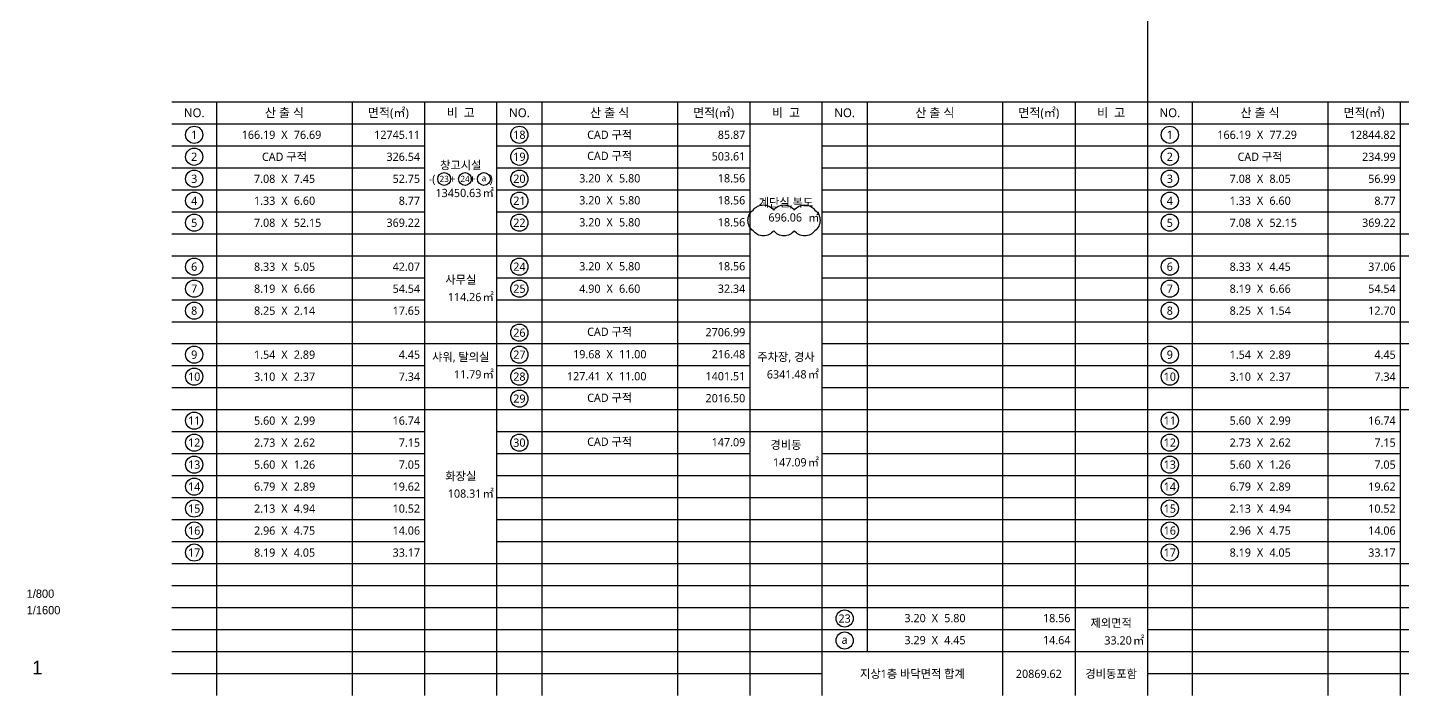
# Model space of a CAD drawing. Header units: millimetres. Extents: x 6000 to 1943854, y 3300 to 446500.
# Drawn here: x 620807 to 1021067, y 3300 to 197714 of the extents above; entities that cross this region are included whole.
import ezdxf
from ezdxf.enums import TextEntityAlignment as Align

# ---------------------------------------------------------------- set-up
doc = ezdxf.new("R2010")
doc.units = ezdxf.units.MM
for name, color, linetype in [('AREALINE', 1, 'Continuous'), ('AREATEXT', 7, 'Continuous'), ('TEXT', 3, 'Continuous'), ('TEXT-기입', 6, 'Continuous'), ('TEXT-주', 7, 'Continuous')]:
    doc.layers.add(name, color=color, linetype=linetype)
doc.layers.add('REV', color=1, linetype='Continuous', plot=False)
doc.styles.add('CGS', font='cgse', dxfattribs={"bigfont": 'cgs'})
doc.styles.add('나눔바른고딕', font='NanumBarunGothic.ttf')

msp = doc.modelspace()

# ---------------------------------------------------------------- linework, layer by layer
at = {"layer": 'AREALINE', "color": 251, "ltscale": 1000}
for p, q in [((675866.7, 176100), (675866.7, 3300)), ((715333.3, 176100), (715333.3, 3300)), ((736400, 176100), (736400, 3300)), ((770533.3, 176100), (770533.3, 3300)), ((810000, 176100), (810000, 3300)), ((831066.7, 176100), (831066.7, 3300)), ((865200, 176100), (865200, 16100)), ((904666.7, 176100), (904666.7, 3300)), ((925733.3, 176100), (925733.3, 3300)), ((959866.7, 176100), (959866.7, 3300)), ((999333.3, 176100), (999333.3, 3300)), ((1020400, 176100), (1020400, 3300))]:
    msp.add_line(p, q, dxfattribs=at)
for points in [[(662800, 163300), (736400, 163300)], [(757466.7, 163300), (831066.7, 163300)], [(852133.3, 163300), (946800, 163300)], [(946800, 163300), (1020400, 163300)], [(662800, 156900), (736400, 156900)], [(757466.7, 156900), (831066.7, 156900)], [(852133.3, 156900), (946800, 156900)], [(946800, 156900), (1020400, 156900)], [(662800, 150500), (736400, 150500)], [(757466.7, 150500), (831066.7, 150500)], [(852133.3, 150500), (946800, 150500)], [(946800, 150500), (1020400, 150500)], [(662800, 144100), (736400, 144100)], [(757466.7, 144100), (831066.7, 144100)], [(852133.3, 144100), (946800, 144100)], [(946800, 144100), (1020400, 144100)], [(662800, 137700), (757466.7, 137700)], [(757466.7, 137700), (831066.7, 137700)], [(852133.3, 137700), (946800, 137700)], [(946800, 137700), (1041466.7, 137700)], [(662800, 131300), (757466.7, 131300)], [(757466.7, 131300), (831066.7, 131300)], [(852133.3, 131300), (946800, 131300)], [(946800, 131300), (1041466.7, 131300)], [(662800, 124900), (736400, 124900)], [(757466.7, 124900), (831066.7, 124900)], [(852133.3, 124900), (946800, 124900)], [(946800, 124900), (1020400, 124900)], [(662800, 118500), (736400, 118500)], [(757466.7, 118500), (852133.3, 118500)], [(852133.3, 118500), (946800, 118500)], [(946800, 118500), (1020400, 118500)], [(662800, 112100), (757466.7, 112100)], [(757466.7, 112100), (852133.3, 112100)], [(852133.3, 112100), (946800, 112100)], [(946800, 112100), (1041466.7, 112100)], [(662800, 105700), (757466.7, 105700)], [(757466.7, 105700), (831066.7, 105700)], [(852133.3, 105700), (946800, 105700)], [(946800, 105700), (1041466.7, 105700)], [(662800, 99300), (736400, 99300)], [(757466.7, 99300), (831066.7, 99300)], [(852133.3, 99300), (946800, 99300)], [(946800, 99300), (1020400, 99300)], [(662800, 92900), (757466.7, 92900)], [(757466.7, 92900), (831066.7, 92900)], [(852133.3, 92900), (946800, 92900)], [(946800, 92900), (1041466.7, 92900)], [(662800, 86500), (757466.7, 86500)], [(757466.7, 86500), (852133.3, 86500)], [(852133.3, 86500), (946800, 86500)], [(946800, 86500), (1041466.7, 86500)], [(662800, 80100), (736400, 80100)], [(757466.7, 80100), (852133.3, 80100)], [(852133.3, 80100), (946800, 80100)], [(946800, 80100), (1020400, 80100)], [(662800, 73700), (736400, 73700)], [(757466.7, 73700), (831066.7, 73700)], [(852133.3, 73700), (946800, 73700)], [(946800, 73700), (1020400, 73700)], [(662800, 67300), (736400, 67300)], [(757466.7, 67300), (852133.3, 67300)], [(852133.3, 67300), (946800, 67300)], [(946800, 67300), (1020400, 67300)], [(662800, 60900), (736400, 60900)], [(757466.7, 60900), (852133.3, 60900)], [(852133.3, 60900), (946800, 60900)], [(946800, 60900), (1020400, 60900)], [(662800, 54500), (736400, 54500)], [(757466.7, 54500), (852133.3, 54500)], [(852133.3, 54500), (946800, 54500)], [(946800, 54500), (1020400, 54500)], [(662800, 48100), (736400, 48100)], [(757466.7, 48100), (852133.3, 48100)], [(852133.3, 48100), (946800, 48100)], [(946800, 48100), (1020400, 48100)], [(662800, 41700), (757466.7, 41700)], [(757466.7, 41700), (852133.3, 41700)], [(852133.3, 41700), (946800, 41700)], [(946800, 41700), (1041466.7, 41700)], [(662800, 35300), (757466.7, 35300)], [(757466.7, 35300), (852133.3, 35300)], [(852133.3, 35300), (946800, 35300)], [(946800, 35300), (1041466.7, 35300)], [(662800, 28900), (757466.7, 28900)], [(757466.7, 28900), (852133.3, 28900)], [(852133.3, 28900), (946800, 28900)], [(946800, 28900), (1041466.7, 28900)], [(662800, 22500), (757466.7, 22500)], [(757466.7, 22500), (852133.3, 22500)], [(852133.3, 22500), (925733.3, 22500)], [(946800, 22500), (1041466.7, 22500)], [(662800, 16100), (1230800, 16100)], [(662800, 16100), (757466.7, 16100)], [(757466.7, 16100), (852133.3, 16100)], [(852133.3, 16100), (946800, 16100)], [(946800, 16100), (1041466.7, 16100)], [(662800, 9700), (757466.7, 9700)], [(757466.7, 9700), (852133.3, 9700)], [(946800, 9700), (1041466.7, 9700)]]:
    msp.add_lwpolyline(points, dxfattribs=at)
at = {"layer": 'AREALINE'}
for centre, radius in [((669333.3, 166500), 2500), ((764000, 166500), 2500), ((953333.3, 166500), 2500), ((669333.3, 160100), 2500), ((764000, 160100), 2500), ((953333.3, 160100), 2500), ((669333.3, 153700), 2500), ((764000, 153700), 2500), ((953333.3, 153700), 2500), ((742111.9, 153641), 1875), ((748174.3, 153641), 1875), ((753671.3, 153641), 1875), ((669333.3, 147300), 2500), ((764000, 147300), 2500), ((953333.3, 147300), 2500), ((669333.3, 140900), 2500), ((764000, 140900), 2500), ((953333.3, 140900), 2500), ((669333.3, 128100), 2500), ((764000, 128100), 2500), ((953333.3, 128100), 2500), ((669333.3, 121700), 2500), ((764000, 121700), 2500), ((953333.3, 121700), 2500), ((669333.3, 115300), 2500), ((953333.3, 115300), 2500), ((764000, 108900), 2500), ((669333.3, 102500), 2500), ((764000, 102500), 2500), ((953333.3, 102500), 2500), ((669333.3, 96100), 2500), ((764000, 96100), 2500), ((953333.3, 96100), 2500), ((764000, 89700), 2500), ((669333.3, 83300), 2500), ((953333.3, 83300), 2500), ((669333.3, 76900), 2500), ((764000, 76900), 2500), ((953333.3, 76900), 2500), ((669333.3, 70500), 2500), ((953333.3, 70500), 2500), ((669333.3, 64100), 2500), ((953333.3, 64100), 2500), ((669333.3, 57700), 2500), ((953333.3, 57700), 2500), ((669333.3, 51300), 2500), ((953333.3, 51300), 2500), ((669333.3, 44900), 2500), ((953333.3, 44900), 2500), ((858666.7, 25700), 2500), ((858666.7, 19300), 2500)]:
    msp.add_circle(centre, radius, dxfattribs=at)
at = {"layer": 'REV'}
msp.add_lwpolyline([(850026.3, 138580.6, -0.5), (844026.3, 138580.6, -0.5), (838026.3, 138580.6, -0.5), (832026.3, 138580.6, -0.5), (832026.3, 144580.6, -0.5), (838026.3, 144580.6, -0.5), (844026.3, 144580.6, -0.5), (850026.3, 144580.6, -0.5), (850026.3, 138580.6, -2)], format="xyb", dxfattribs=at)
at = {"layer": 'TEXT-주', "ltscale": 1000}
for p, q in [((946800, 446500), (946800, 3300)), ((757466.7, 3300), (757466.7, 176100)), ((852133.3, 3300), (852133.3, 176100))]:
    msp.add_line(p, q, dxfattribs=at)
for points in [[(662800, 176100), (946800, 176100)], [(946800, 176100), (1230800, 176100)], [(662800, 169700), (946800, 169700)], [(946800, 169700), (1230800, 169700)]]:
    msp.add_lwpolyline(points, dxfattribs=at)

# ---------------------------------------------------------------- texts
at = {"layer": 'AREATEXT', "style": '나눔바른고딕'}
for s, height, p in [('1', 2400, (669333.3, 166500)), ('18', 2400, (764000, 166500)), ('1', 2400, (953333.3, 166500)), ('2', 2400, (669333.3, 160100)), ('19', 2400, (764000, 160100)), ('2', 2400, (953333.3, 160100)), ('3', 2400, (669333.3, 153700)), ('23', 1800, (742111.9, 153641)), ('24', 1800, (748174.3, 153641)), ('a', 1800, (753671.3, 153888.8)), ('20', 2400, (764000, 153700)), ('3', 2400, (953333.3, 153700)), ('4', 2400, (669333.3, 147300)), ('21', 2400, (764000, 147300)), ('4', 2400, (953333.3, 147300)), ('5', 2400, (669333.3, 140900)), ('22', 2400, (764000, 140900)), ('5', 2400, (953333.3, 140900)), ('6', 2400, (669333.3, 128100)), ('24', 2400, (764000, 128100)), ('6', 2400, (953333.3, 128100)), ('7', 2400, (669333.3, 121700)), ('25', 2400, (764000, 121700)), ('7', 2400, (953333.3, 121700)), ('8', 2400, (669333.3, 115300)), ('8', 2400, (953333.3, 115300)), ('26', 2400, (764000, 108900)), ('9', 2400, (669333.3, 102500)), ('27', 2400, (764000, 102500)), ('9', 2400, (953333.3, 102500)), ('10', 2400, (669333.3, 96100)), ('28', 2400, (764000, 96100)), ('10', 2400, (953333.3, 96100)), ('29', 2400, (764000, 89700)), ('11', 2400, (669333.3, 83300)), ('11', 2400, (953333.3, 83300)), ('12', 2400, (669333.3, 76900)), ('30', 2400, (764000, 76900)), ('12', 2400, (953333.3, 76900)), ('13', 2400, (669333.3, 70500)), ('13', 2400, (953333.3, 70500)), ('14', 2400, (669333.3, 64100)), ('14', 2400, (953333.3, 64100)), ('15', 2400, (669333.3, 57700)), ('15', 2400, (953333.3, 57700)), ('16', 2400, (669333.3, 51300)), ('16', 2400, (953333.3, 51300)), ('17', 2400, (669333.3, 44900)), ('17', 2400, (953333.3, 44900)), ('23', 2400, (858666.7, 25700)), ('a', 2400, (858666.7, 19525.5))]:
    msp.add_text(s, height=height, dxfattribs=at).set_placement(p, align=Align.MIDDLE_CENTER)
at = {"layer": 'TEXT', "style": '나눔바른고딕'}
for s, p in [('창고시설', (746933.3, 157641)), ('-(     +     +     )', (746933.3, 153641)), ('㎡', (754931.8, 149600)), ('계단실,복도', (841600, 146758.5)), ('㎡', (849702, 142441.5)), ('사무실', (746933.3, 124331.3)), ('㎡', (754931.8, 119268.7)), ('샤워, 탈의실', (746933.3, 101831.3)), ('주차장, 경사', (841600, 101831.3)), ('㎡', (754931.8, 96768.7)), ('㎡', (849598.4, 96768.7)), ('경비동', (841600, 76231.3)), ('㎡', (849598.4, 71168.7)), ('화장실', (746933.3, 67131.3)), ('㎡', (754931.8, 62068.7)), ('제외면적', (936266.7, 24400.7)), ('㎡', (944265.1, 19338.2))]:
    msp.add_text(s, height=2400, dxfattribs=at).set_placement(p, align=Align.MIDDLE_CENTER)
at = {"layer": 'TEXT-기입', "ltscale": 1000, "style": '나눔바른고딕'}
for s, p in [('166.19', (692949.2, 166500)), ('12745.11', (735082.5, 166500)), ('85.87', (829749.2, 166500)), ('166.19', (976949.2, 166500)), ('12844.82', (1019082.5, 166500)), ('326.54', (735082.5, 160100)), ('503.61', (829749.2, 160219.8)), ('234.99', (1019082.5, 160100)), ('7.08', (692949.2, 153700)), ('52.75', (735082.5, 153700)), ('3.20', (787615.9, 153819.8)), ('18.56', (829749.2, 153823.2)), ('7.08', (976949.2, 153700)), ('56.99', (1019082.5, 153700)), ('1.33', (692949.2, 147300)), ('8.77', (735082.5, 147300)), ('3.20', (787615.9, 147419.8)), ('18.56', (829749.2, 147423.2)), ('1.33', (976949.2, 147300)), ('8.77', (1019082.5, 147300)), ('7.08', (692949.2, 140900)), ('369.22', (735082.5, 140900)), ('3.20', (787615.9, 141019.8)), ('18.56', (829749.2, 141023.2)), ('7.08', (976949.2, 140900)), ('369.22', (1019082.5, 140900)), ('8.33', (692949.2, 128100)), ('42.07', (735082.5, 128100)), ('3.20', (787615.9, 128219.8)), ('18.56', (829749.2, 128223.2)), ('8.33', (976949.2, 128100)), ('37.06', (1019082.5, 128100)), ('8.19', (692949.2, 121700)), ('54.54', (735082.5, 121700)), ('114.26', (752932.8, 119268.7)), ('4.90', (787615.9, 121700)), ('32.34', (829749.2, 121700)), ('8.19', (976949.2, 121700)), ('54.54', (1019082.5, 121700)), ('8.25', (692949.2, 115300)), ('17.65', (735082.5, 115300)), ('8.25', (976949.2, 115300)), ('12.70', (1019082.5, 115300)), ('2706.99', (829749.2, 109023.2)), ('1.54', (692949.2, 102500)), ('4.45', (735082.5, 102500)), ('19.68', (787615.9, 102619.8)), ('216.48', (829749.2, 102623.2)), ('1.54', (976949.2, 102500)), ('4.45', (1019082.5, 102500)), ('3.10', (692949.2, 96100)), ('7.34', (735082.5, 96100)), ('11.79', (752932.8, 96768.7)), ('127.41', (787615.9, 96219.8)), ('1401.51', (829749.2, 96223.2)), ('6341.48', (847599.5, 96768.7)), ('3.10', (976949.2, 96100)), ('7.34', (1019082.5, 96100)), ('2016.50', (829749.2, 89823.2)), ('5.60', (692949.2, 83300)), ('16.74', (735082.5, 83300)), ('5.60', (976949.2, 83300)), ('16.74', (1019082.5, 83300)), ('2.73', (692949.2, 76900)), ('7.15', (735082.5, 76900)), ('147.09', (829749.2, 77023.2)), ('2.73', (976949.2, 76900)), ('7.15', (1019082.5, 76900)), ('147.09', (847599.5, 71168.7)), ('5.60', (692949.2, 70500)), ('7.05', (735082.5, 70500)), ('5.60', (976949.2, 70500)), ('7.05', (1019082.5, 70500)), ('6.79', (692949.2, 64100)), ('19.62', (735082.5, 64100)), ('6.79', (976949.2, 64100)), ('19.62', (1019082.5, 64100)), ('108.31', (752932.8, 62068.7)), ('2.13', (692949.2, 57700)), ('10.52', (735082.5, 57700)), ('2.13', (976949.2, 57700)), ('10.52', (1019082.5, 57700)), ('2.96', (692949.2, 51300)), ('14.06', (735082.5, 51300)), ('2.96', (976949.2, 51300)), ('14.06', (1019082.5, 51300)), ('8.19', (692949.2, 44900)), ('33.17', (735082.5, 44900)), ('8.19', (976949.2, 44900)), ('33.17', (1019082.5, 44900)), ('3.20', (882282.6, 25819.8)), ('18.56', (924415.8, 25823.2)), ('3.29', (882282.6, 19419.8)), ('14.64', (924415.8, 19423.2)), ('33.20', (942266.1, 19338.2))]:
    msp.add_text(s, height=2400, dxfattribs=at).set_placement(p, align=Align.MIDDLE_RIGHT)
for s, p in [('X', (695600, 166500)), ('CAD 구적', (790266.7, 166500)), ('X', (979600, 166500)), ('CAD 구적', (695600, 160100)), ('CAD 구적', (790266.7, 160356.3)), ('CAD 구적', (979600, 160100)), ('X', (695600, 153700)), ('X', (790266.7, 153819.8)), ('X', (979600, 153700)), ('X', (695600, 147300)), ('X', (790266.7, 147419.8)), ('X', (979600, 147300)), ('X', (695600, 140900)), ('X', (790266.7, 141019.8)), ('696.06', (841386.8, 142441.5)), ('X', (979600, 140900)), ('X', (695600, 128100)), ('X', (790266.7, 128219.8)), ('X', (979600, 128100)), ('X', (695600, 121700)), ('X', (790266.7, 121700)), ('X', (979600, 121700)), ('X', (695600, 115300)), ('X', (979600, 115300)), ('CAD 구적', (790266.7, 109156.3)), ('X', (695600, 102500)), ('X', (790266.7, 102619.8)), ('X', (979600, 102500)), ('X', (695600, 96100)), ('X', (790266.7, 96219.8)), ('X', (979600, 96100)), ('CAD 구적', (790266.7, 89956.3)), ('X', (695600, 83300)), ('X', (979600, 83300)), ('X', (695600, 76900)), ('CAD 구적', (790266.7, 77156.3)), ('X', (979600, 76900)), ('X', (695600, 70500)), ('X', (979600, 70500)), ('X', (695600, 64100)), ('X', (979600, 64100)), ('X', (695600, 57700)), ('X', (979600, 57700)), ('X', (695600, 51300)), ('X', (979600, 51300)), ('X', (695600, 44900)), ('X', (979600, 44900)), ('X', (884933.3, 25819.8)), ('X', (884933.3, 19419.8))]:
    msp.add_text(s, height=2400, dxfattribs=at).set_placement(p, align=Align.MIDDLE_CENTER)
for s, p in [('76.69', (698336.9, 166500)), ('77.29', (982336.9, 166500)), ('7.45', (698336.9, 153700)), ('5.80', (793003.6, 153819.8)), ('8.05', (982336.9, 153700)), ('6.60', (698336.9, 147300)), ('5.80', (793003.6, 147419.8)), ('6.60', (982336.9, 147300)), ('52.15', (698336.9, 140900)), ('5.80', (793003.6, 141019.8)), ('52.15', (982336.9, 140900)), ('5.05', (698336.9, 128100)), ('5.80', (793003.6, 128219.8)), ('4.45', (982336.9, 128100)), ('6.66', (698336.9, 121700)), ('6.60', (793003.6, 121700)), ('6.66', (982336.9, 121700)), ('2.14', (698336.9, 115300)), ('1.54', (982336.9, 115300)), ('2.89', (698336.9, 102500)), ('11.00', (793003.6, 102619.8)), ('2.89', (982336.9, 102500)), ('2.37', (698336.9, 96100)), ('11.00', (793003.6, 96219.8)), ('2.37', (982336.9, 96100)), ('2.99', (698336.9, 83300)), ('2.99', (982336.9, 83300)), ('2.62', (698336.9, 76900)), ('2.62', (982336.9, 76900)), ('1.26', (698336.9, 70500)), ('1.26', (982336.9, 70500)), ('2.89', (698336.9, 64100)), ('2.89', (982336.9, 64100)), ('4.94', (698336.9, 57700)), ('4.94', (982336.9, 57700)), ('4.75', (698336.9, 51300)), ('4.75', (982336.9, 51300)), ('4.05', (698336.9, 44900)), ('4.05', (982336.9, 44900)), ('5.80', (887670.2, 25819.8)), ('4.45', (887670.2, 19419.8))]:
    msp.add_text(s, height=2400, dxfattribs=at).set_placement(p, align=Align.MIDDLE_LEFT)
at = {"layer": 'TEXT-기입', "style": '나눔바른고딕'}
msp.add_text('13450.63', height=2400, dxfattribs=at).set_placement((752932.8, 149559), align=Align.MIDDLE_RIGHT)
at = {"layer": 'TEXT-기입', "style": 'CGS'}
for s, p in [('1/800', (620563, 31013.2)), ('1/1600', (620563, 26213.2))]:
    msp.add_text(s, height=2400, dxfattribs=at).set_placement(p, align=Align.BOTTOM_LEFT)
msp.add_text('1', height=4000, dxfattribs=at).set_placement((623662.1, 11443), align=Align.MIDDLE_CENTER)
at = {"layer": 'TEXT-기입', "color": 2, "style": '나눔바른고딕'}
msp.add_text('지상1층 바닥면적 합계', height=2400, dxfattribs=at).set_placement((878400, 9600), align=Align.MIDDLE_CENTER)
at = {"layer": 'TEXT-기입', "color": 1, "ltscale": 1000, "style": '나눔바른고딕'}
msp.add_text('20869.62', height=2400, dxfattribs=at).set_placement((915200, 9600), align=Align.MIDDLE_CENTER)
at = {"layer": 'TEXT-기입', "color": 1, "style": '나눔바른고딕'}
msp.add_text('경비동포함', height=2400, dxfattribs=at).set_placement((936266.7, 9600), align=Align.MIDDLE_CENTER)
at = {"layer": 'TEXT-주', "style": '나눔바른고딕'}
for s, p in [('NO.', (669333.3, 172900)), ('산 출 식', (695600, 172900)), ('면적(㎡)', (725866.7, 172900)), ('비  고', (746933.3, 172900)), ('NO.', (764000, 172900)), ('산 출 식', (790266.7, 172900)), ('면적(㎡)', (820533.3, 172900)), ('비  고', (841600, 172900)), ('NO.', (858666.7, 172900)), ('산 출 식', (884933.3, 172900)), ('면적(㎡)', (915200, 172900)), ('비  고', (936266.7, 172900)), ('NO.', (953333.3, 172900)), ('산 출 식', (979600, 172900)), ('면적(㎡)', (1009866.7, 172900))]:
    msp.add_text(s, height=2560, dxfattribs=at).set_placement(p, align=Align.MIDDLE_CENTER)

doc.saveas('drawing.dxf')
